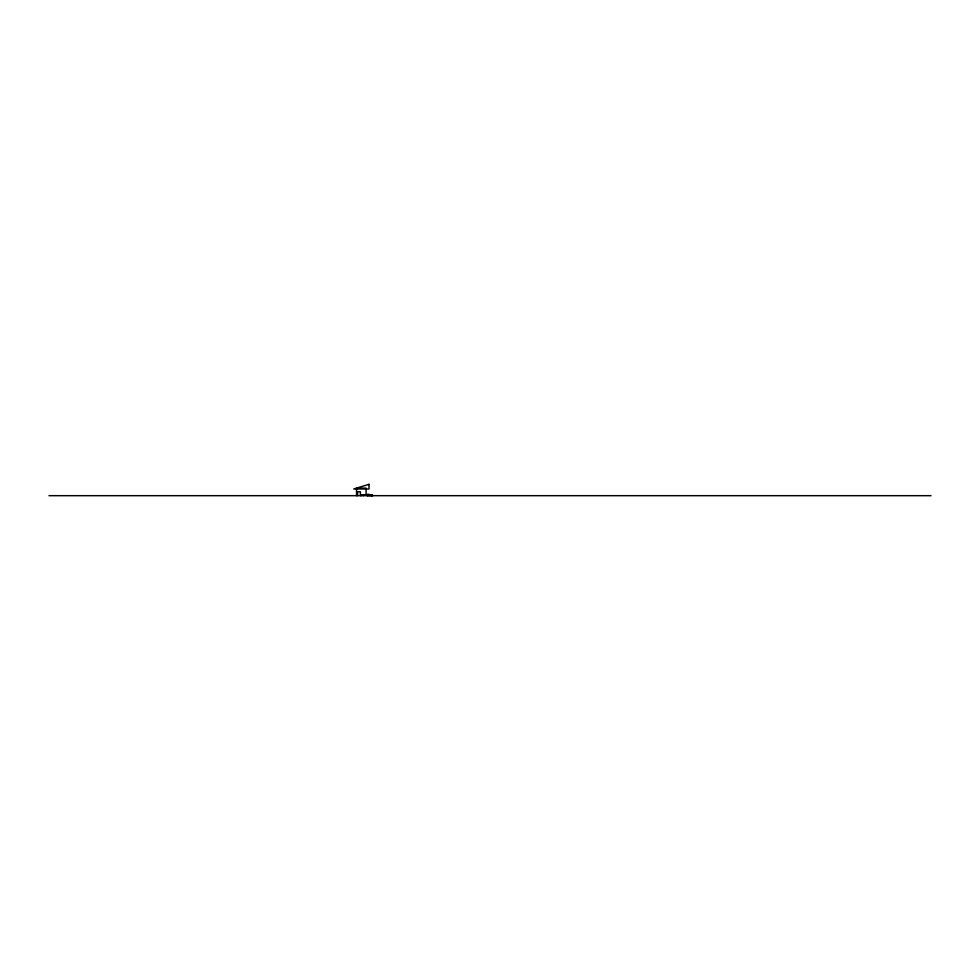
<?xml version="1.0" encoding="UTF-8"?>
<svg xmlns="http://www.w3.org/2000/svg" width="980" height="980" viewBox="0 0 980 980"><rect width="100%" height="100%" fill="white"/><g stroke="black" fill="none" stroke-linecap="round" stroke-linejoin="round"><path stroke-width="1.47" d="M367.574 495.219L372.67 495.647M49 495.684L931 495.684M372.498 495.219L361.449 494.802L361.449 495.647M372.045 494.814L372.045 495.647M371.469 494.814L371.469 495.647M370.122 494.814L370.122 495.647M369.142 495.647L369.142 494.386L365.295 494.961M368.174 494.386L368.174 495.647M367.574 494.386L367.574 495.647M367.218 494.802L367.218 495.647M366.104 494.324L366.104 488.126L356.549 488.126L356.549 495.66M363.372 494.802L363.372 495.647M360.371 495.647L360.371 491.74L357.602 491.74L357.602 495.66M369.007 484.316L353.743 488.983L369.007 488.983L369.007 484.316"/></g></svg>
